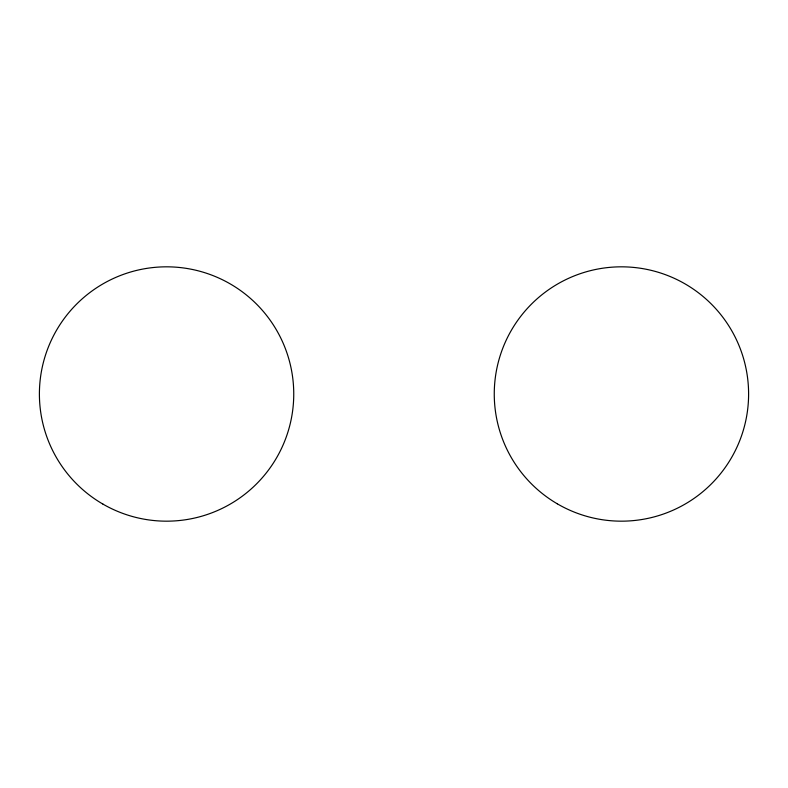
<?xml version="1.0" encoding="UTF-8"?>
<svg xmlns="http://www.w3.org/2000/svg" width="788" height="788" viewBox="0 0 788 788"><rect width="100%" height="100%" fill="white"/><g stroke="black" fill="none" stroke-linecap="round" stroke-linejoin="round"><path stroke-width="1.18" d="M102.982 504.133A127.173 127.173 0 0 0 293.747 394A127.173 127.173 0 0 0 102.982 283.867A127.173 127.173 0 0 0 102.982 504.133M557.303 503.818A127.173 127.173 0 0 0 748.6 394.621A127.173 127.173 0 0 0 558.387 283.552A127.173 127.173 0 0 0 557.303 503.818"/></g></svg>
